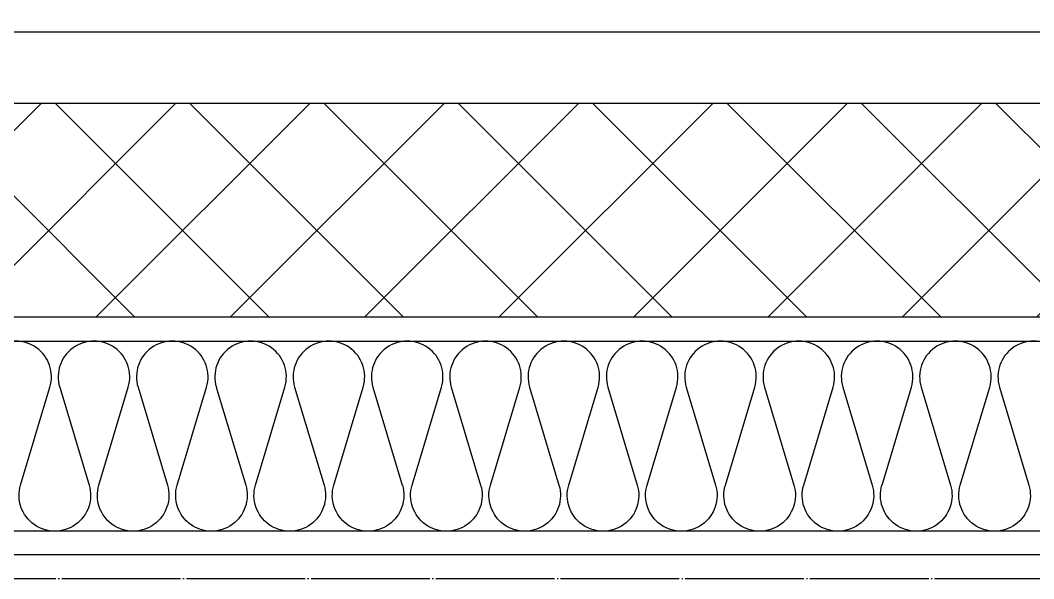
# Model space of a CAD drawing. Header units: millimetres. Extents: x 18456 to 179493, y -203649 to 469211.
# Drawn here: x 138494.6 to 138921.3, y -172894.2 to -172659.2 of the extents above; entities that cross this region are included whole.
import ezdxf

# ---------------------------------------------------------------- set-up
doc = ezdxf.new("R2010")
doc.units = ezdxf.units.MM
doc.linetypes.add('X-평면도(기본형)$0$CEN', pattern=[52.5, 50, -1, 0.5, -1])
for name, color, linetype, true_color in [('X-평면도(기본형)$0$40HAT', 9, 'Continuous', 0x808080), ('X-평면도(기본형)$0$CEN', 1, 'X-평면도(기본형)$0$CEN', 0xff0000), ('X-평면도(기본형)$0$FIN', 9, 'Continuous', 0x808080), ('X-평면도(기본형)$0$INS', 9, 'Continuous', 0x808080), ('X-평면도(기본형)$0$INSUL', 9, 'Continuous', 0x808080), ('X-평면도(기본형)$0$W1', 2, 'Continuous', 0xffff00), ('X-평면도(기본형)$0$W2', 3, 'Continuous', 0x00ff00)]:
    doc.layers.add(name, color=color, linetype=linetype, true_color=true_color)

# ---------------------------------------------------------------- blocks, each defined once
blk = doc.blocks.new('U154 (X-평면도(기본형)$0$ins-l)')
at = {"layer": 'X-평면도(기본형)$0$INSUL', "color": 8, "true_color": 0x808080}
for p, q in [((1397.11, 24.24), (1381.65, 75.76)), ((1417.72, 75.76), (1402.26, 24.24)), ((1438.33, 24.24), (1422.87, 75.76)), ((1458.94, 75.76), (1443.48, 24.24)), ((1479.55, 24.24), (1464.09, 75.76)), ((1500.16, 75.76), (1484.7, 24.24)), ((1520.77, 24.24), (1505.31, 75.76)), ((1541.38, 75.76), (1525.92, 24.24)), ((1561.99, 24.24), (1546.53, 75.76)), ((1582.6, 75.76), (1567.14, 24.24)), ((1603.21, 24.24), (1587.75, 75.76)), ((1623.82, 75.76), (1608.36, 24.24)), ((1644.43, 24.24), (1628.97, 75.76)), ((1665.04, 75.76), (1649.58, 24.24)), ((1685.65, 24.24), (1670.19, 75.76)), ((1706.26, 75.76), (1690.8, 24.24)), ((1726.87, 24.24), (1711.41, 75.76)), ((1747.48, 75.76), (1732.02, 24.24)), ((1768.09, 24.24), (1752.63, 75.76)), ((1788.7, 75.76), (1773.24, 24.24)), ((1809.31, 24.24), (1793.85, 75.76)), ((1829.92, 75.76), (1814.46, 24.24)), ((1850.53, 24.24), (1835.07, 75.76)), ((1871.14, 75.76), (1855.68, 24.24)), ((1891.75, 24.24), (1876.29, 75.76)), ((1912.36, 75.76), (1896.9, 24.24))]:
    blk.add_line(p, q, dxfattribs=at)
at = {"layer": 'X-평면도(기본형)$0$INSUL', "color": 8, "true_color": 0x808080, "extrusion": (0, 0, -1)}
for centre in [(-1399.69, 81.17), (-1440.91, 81.17), (-1482.13, 81.17), (-1523.35, 81.17), (-1564.56, 81.17), (-1605.78, 81.17), (-1647, 81.17), (-1688.22, 81.17), (-1729.44, 81.17), (-1770.66, 81.17), (-1811.88, 81.17), (-1853.1, 81.17), (-1894.32, 81.17)]:
    blk.add_arc(centre, 18.83, 343.3008, 196.6992, dxfattribs=at)
at = {"layer": 'X-평면도(기본형)$0$INSUL', "color": 8, "true_color": 0x808080}
for centre in [(1379.08, 18.83), (1420.3, 18.83), (1461.52, 18.83), (1502.74, 18.83), (1543.96, 18.83), (1585.17, 18.83), (1626.39, 18.83), (1667.61, 18.83), (1708.83, 18.83), (1750.05, 18.83), (1791.27, 18.83), (1832.49, 18.83), (1873.71, 18.83), (1914.93, 18.83)]:
    blk.add_arc(centre, 18.83, 163.3008, 16.6992, dxfattribs=at)

msp = doc.modelspace()

# ---------------------------------------------------------------- hatches: boundary and pattern name
at = {"layer": 'X-평면도(기본형)$0$40HAT'}
h = msp.add_hatch(dxfattribs=at)
h.set_pattern_fill('H3', color=256, scale=40, angle=90, style=0, pattern_type=2)
h.set_pattern_definition([(45, (-645137.68, -329668.82), (-28.2842712, 28.2842712), []), (135, (-645137.68, -329668.82), (-28.2842712, -28.2842712), [])])
h.paths.add_polyline_path([(140024.57, -172759.15), (140044.57, -172759.15), (140044.57, -171004.15), (139934.57, -171004.15), (139934.57, -172694.15), (137654.57, -172694.15), (137654.57, -171114.15), (139134.57, -171114.15), (139134.57, -171004.15), (137144.57, -171004.15), (137144.57, -171114.15), (137564.57, -171114.15), (137564.57, -172784.15), (140024.57, -172784.15)], flags=0)

# ---------------------------------------------------------------- linework, layer by layer
at = {"layer": 'X-평면도(기본형)$0$CEN'}
msp.add_line((145334.57, -172894.15), (136344.57, -172894.15), dxfattribs=at)
at = {"layer": 'X-평면도(기본형)$0$FIN'}
msp.add_line((139904.57, -172664.15), (137684.57, -172664.15), dxfattribs=at)
at = {"layer": 'X-평면도(기본형)$0$INS'}
for p, q in [((137134.57, -172794.15), (140024.57, -172794.15)), ((142599.57, -172874.15), (137054.57, -172874.15))]:
    msp.add_line(p, q, dxfattribs=at)
at = {"layer": 'X-평면도(기본형)$0$W1'}
msp.add_line((143809.57, -172884.15), (137044.57, -172884.15), dxfattribs=at)
at = {"layer": 'X-평면도(기본형)$0$W2'}
for p, q in [((139934.57, -172694.15), (137654.57, -172694.15)), ((140024.57, -172784.15), (137564.57, -172784.15))]:
    msp.add_line(p, q, dxfattribs=at)

# ---------------------------------------------------------------- block references
at = {"layer": 'X-평면도(기본형)$0$INSUL', "xscale": 0.7999999999999996, "yscale": 0.7999999999999996, "zscale": 0.7999999999999996, "rotation": 180}
msp.add_blockref('U154 (X-평면도(기본형)$0$ins-l)', (140024.57, -172794.15), dxfattribs=at)

doc.saveas('drawing.dxf')
